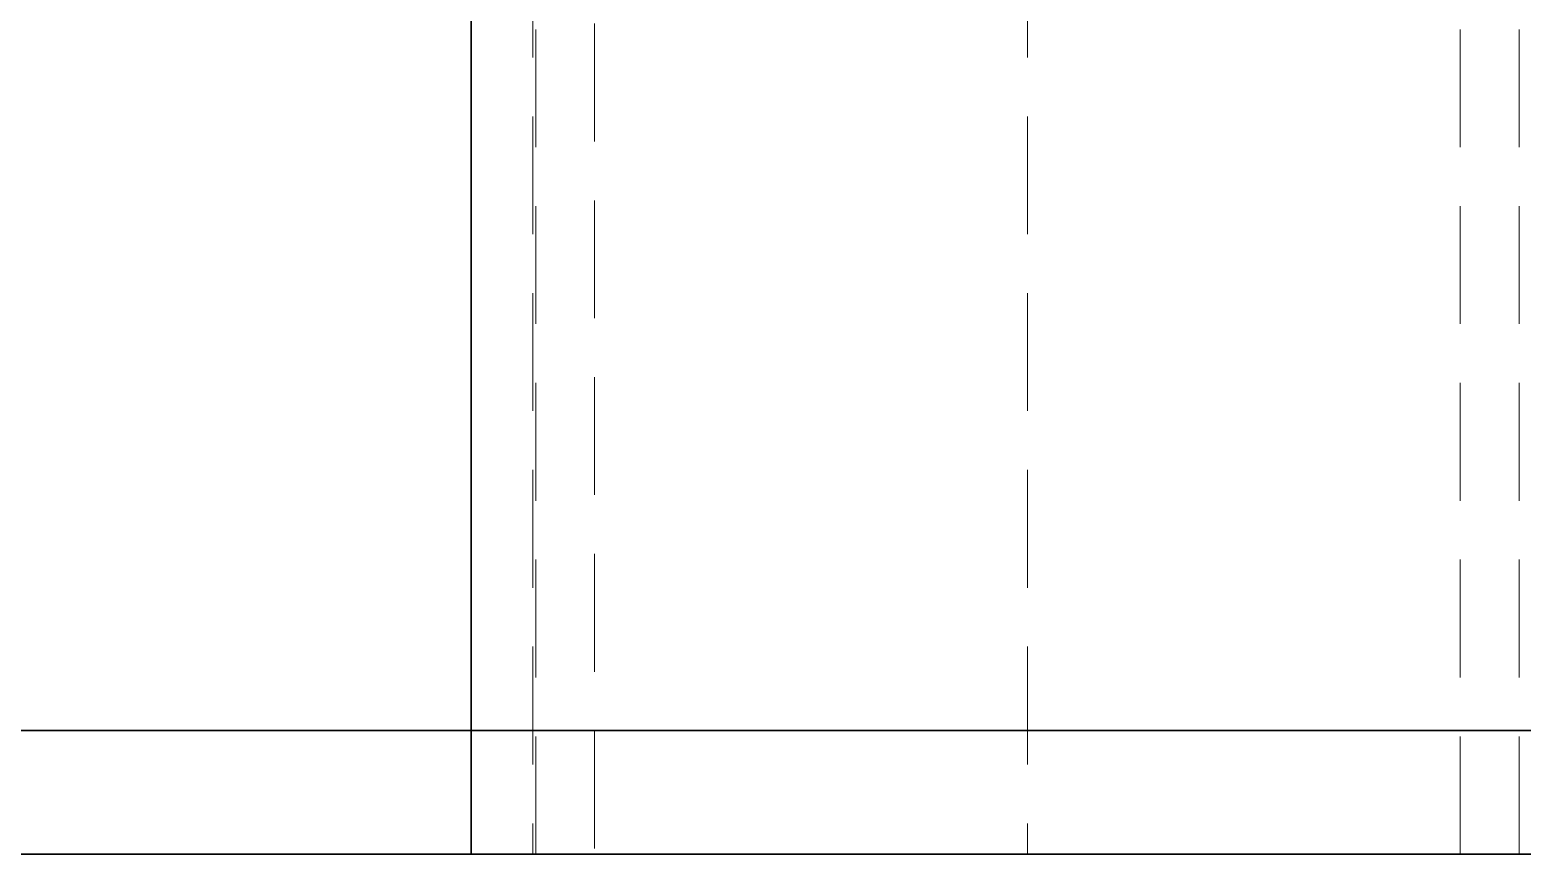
# Model space of a CAD drawing. Header units: millimetres. Extents: x 2742 to 8552, y -10326 to 2528.
# Drawn here: x 4100.06 to 4124.19, y -2465.4 to -2452.07 of the extents above; entities that cross this region are included whole.
import ezdxf

# ---------------------------------------------------------------- set-up
doc = ezdxf.new("R2010")
doc.units = ezdxf.units.MM
doc.linetypes.add('HIDDEN', pattern=[9.525, 6.35, -3.175])
doc.layers.add('10', color=7, linetype='Continuous', true_color=0xffffff)

msp = doc.modelspace()

# ---------------------------------------------------------------- linework, layer by layer
at = {"layer": '10', "color": 7, "linetype": 'Continuous', "lineweight": 35}
for p, q in [((4107.193, -2433.199), (4107.193, -2463.699)), ((4047.7, -2463.399), (4107.193, -2463.399)), ((4107.193, -2463.399), (4142.193, -2463.399)), ((4107.193, -2465.399), (4107.193, -2463.399)), ((4107.193, -2465.399), (4049.088, -2465.399)), ((4140.193, -2465.399), (4107.193, -2465.399))]:
    msp.add_line(p, q, dxfattribs=at)
at = {"layer": '10', "color": 8, "linetype": 'HIDDEN', "lineweight": 18, "ltscale": 0.3}
for p, q in [((4109.193, -2443.399), (4109.193, -2465.399)), ((4123.193, -2465.399), (4123.193, -2443.399)), ((4108.193, -2444.899), (4108.193, -2465.399)), ((4108.243, -2465.399), (4108.243, -2444.899)), ((4116.193, -2444.899), (4116.193, -2465.399)), ((4124.143, -2465.399), (4124.143, -2444.899))]:
    msp.add_line(p, q, dxfattribs=at)

doc.saveas('drawing.dxf')
